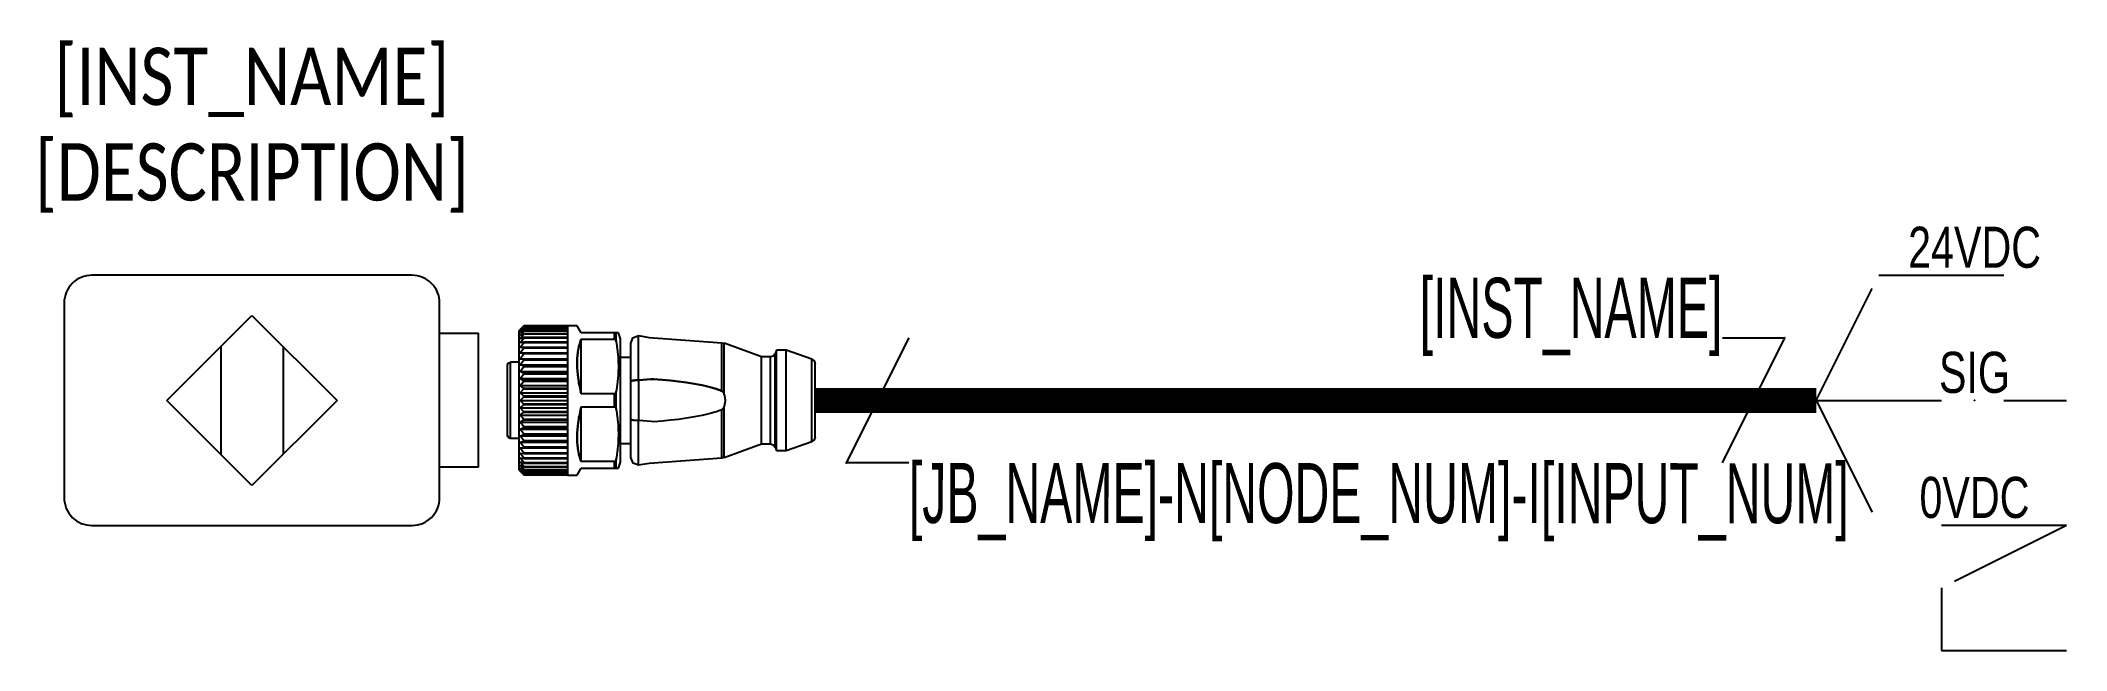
# Model space of a CAD drawing. Header units: inches. Extents: x -4.05 to 0, y -0.75 to 0.47.
import ezdxf
from ezdxf.enums import TextEntityAlignment as Align

# ---------------------------------------------------------------- set-up
doc = ezdxf.new("R2010")
doc.units = ezdxf.units.IN
doc.header["$MEASUREMENT"] = 0
doc.linetypes.add('HIDDEN', pattern=[0.375, 0.25, -0.125])
for name, color, linetype in [('BELDEN', 7, 'Continuous'), ('FFB', 30, 'Continuous'), ('RA_SYMS', 7, 'Continuous'), ('RA_WIRENO', 3, 'Continuous'), ('RA_WIRES', 1, 'Continuous'), ('WIRENO', 72, 'Continuous'), ('zentity', 7, 'Continuous')]:
    doc.layers.add(name, color=color, linetype=linetype)
doc.styles.add('CIM_WD', font='txt')
doc.styles.get("Standard").update_dxf_attribs({"font": 'arial.ttf'})

# ---------------------------------------------------------------- blocks, each defined once
blk = doc.blocks.new('WD_WNH1')
at = {"layer": 'WIRENO'}
for p in [(-0.0625, -0.125), (-0.0625, 0.125)]:
    blk.add_line(p, (0.0625, 0.125), dxfattribs=at)
blk.add_circle((0.0625, 0.125), 0.0002, dxfattribs=at)
at = {"linetype": 'Continuous', "style": 'CIM_WD', "width": 0.75}
blk.add_attdef('WIRENO', text='', height=0.12, dxfattribs=at).set_placement((0.5725, 0.1875), align=Align.CENTER)
blk = doc.blocks.new('WD_WNH')
blk.add_circle((0, 0), 0.0002)
at = {"linetype": 'Continuous', "style": 'CIM_WD', "width": 0.75}
blk.add_attdef('WIRENO', text='', height=0.12, dxfattribs=at).set_placement((0, 0.0625), align=Align.CENTER)

msp = doc.modelspace()

# ---------------------------------------------------------------- linework, layer by layer
at = {"layer": 'BELDEN', "const_width": 0.05}
msp.add_lwpolyline([(-2.5, -0.25), (-0.5, -0.25)], dxfattribs=at)
at = {"layer": 'FFB', "color": 0}
msp.add_lwpolyline([(-4, -0.4448, 0.414214), (-3.9448, -0.5), (-3.3052, -0.5, 0.414214), (-3.25, -0.4448), (-3.25, -0.0552, 0.414214), (-3.3052, 0), (-3.9448, 0, 0.414214), (-4, -0.0552)], format="xyb", close=True, dxfattribs=at)
at = {"layer": 'RA_WIRES', "linetype": 'HIDDEN'}
for p, q in [((-0.5, -0.25), (-0.375, 0)), ((-0.375, 0), (0, 0)), ((-0.5, -0.25), (0, -0.25)), ((-0.5, -0.25), (-0.375, -0.5)), ((0, -0.5), (-0.375, -0.5)), ((0, -0.5), (-0.25, -0.625)), ((-0.25, -0.625), (-0.25, -0.75)), ((-0.25, -0.75), (0, -0.75))]:
    msp.add_line(p, q, dxfattribs=at)
at = {"layer": 'zentity', "color": 0}
for points in [[(-3.795, -0.25), (-3.625, -0.08)], [(-3.625, -0.08), (-3.455, -0.25)], [(-3.25, -0.1156), (-3.1726, -0.1156)], [(-3.1726, -0.3834), (-3.1726, -0.1156)], [(-3.6874, -0.1424), (-3.6874, -0.3576)], [(-3.5626, -0.1424), (-3.5626, -0.3576)], [(-3.625, -0.42), (-3.795, -0.25)], [(-3.455, -0.25), (-3.625, -0.42)], [(-3.1726, -0.3834), (-3.25, -0.3834)]]:
    msp.add_lwpolyline(points, dxfattribs=at)
at = {"layer": 'zentity', "color": 7}
for points in [[(-3.0816, -0.1009), (-3.0913, -0.1103)], [(-3.0913, -0.3897), (-3.0913, -0.1103)], [(-3.0892, -0.109), (-3.0816, -0.1009)], [(-3.0816, -0.1024), (-3.0892, -0.109)], [(-3.0892, -0.1113), (-3.0816, -0.1026)], [(-3.0816, -0.1056), (-3.0892, -0.1113)], [(-3.0892, -0.1152), (-3.0816, -0.1059)], [(-3.0816, -0.1104), (-3.0892, -0.1152)], [(-3.0892, -0.1205), (-3.0816, -0.1108)], [(-3.0816, -0.1167), (-3.0892, -0.1205)], [(-3.0892, -0.1272), (-3.0816, -0.1172)], [(-3.0816, -0.1009), (-3.0816, -0.1009)], [(-3.0816, -0.1009), (-2.9947, -0.1009)], [(-2.9947, -0.1009), (-3.0816, -0.1009)], [(-3.0816, -0.1026), (-3.0816, -0.1024)], [(-2.9947, -0.1024), (-3.0816, -0.1024)], [(-3.0816, -0.1026), (-2.9947, -0.1026)], [(-3.0816, -0.1059), (-3.0816, -0.1056)], [(-2.9947, -0.1056), (-3.0816, -0.1056)], [(-3.0816, -0.1059), (-2.9947, -0.1059)], [(-3.0816, -0.1108), (-3.0816, -0.1104)], [(-2.9947, -0.1104), (-3.0816, -0.1104)], [(-3.0816, -0.1108), (-2.9947, -0.1108)], [(-3.0816, -0.1172), (-3.0816, -0.1167)], [(-2.9947, -0.1167), (-3.0816, -0.1167)], [(-3.0816, -0.1172), (-2.9947, -0.1172)], [(-2.9752, -0.1007), (-2.9947, -0.1007)], [(-2.9947, -0.1007), (-2.9947, -0.1009)], [(-2.9947, -0.1009), (-2.9947, -0.1009)], [(-2.9947, -0.1009), (-2.9947, -0.1024)], [(-2.9947, -0.1026), (-2.9947, -0.1024)], [(-2.9947, -0.1026), (-2.9947, -0.1056)], [(-2.9947, -0.1059), (-2.9947, -0.1056)], [(-2.9947, -0.1059), (-2.9947, -0.1104)], [(-2.9947, -0.1108), (-2.9947, -0.1104)], [(-2.9947, -0.1108), (-2.9947, -0.1167)], [(-2.9947, -0.1172), (-2.9947, -0.1167)], [(-2.9947, -0.1172), (-2.9947, -0.1245)], [(-2.9671, -0.1148), (-2.9752, -0.1007)], [(-2.8929, -0.1148), (-2.9671, -0.1148)], [(-2.9007, -0.1275), (-2.9007, -0.1148)], [(-2.8971, -0.1329), (-2.8971, -0.1148)], [(-2.8885, -0.1268), (-2.8929, -0.1148)], [(-2.8682, -0.136), (-2.8637, -0.125), (-2.8527, -0.1205)], [(-2.8527, -0.1205), (-2.8524, -0.1205)], [(-2.8524, -0.2099), (-2.8524, -0.1205)], [(-2.8524, -0.1205), (-2.8317, -0.124), (-2.6864, -0.1347)], [(-3.0816, -0.1245), (-3.0892, -0.1272)], [(-3.0892, -0.1353), (-3.0816, -0.125)], [(-3.0816, -0.1337), (-3.0892, -0.1353)], [(-3.0892, -0.1446), (-3.0816, -0.1342)], [(-3.0816, -0.1441), (-3.0892, -0.1446)], [(-3.0892, -0.1551), (-3.0816, -0.1447)], [(-3.0816, -0.1557), (-3.0892, -0.1551)], [(-3.0892, -0.1551), (-2.9947, -0.1551)], [(-3.0892, -0.1667), (-3.0816, -0.1564)], [(-3.0816, -0.125), (-3.0816, -0.1245)], [(-2.9947, -0.1245), (-3.0816, -0.1245)], [(-3.0816, -0.125), (-2.9947, -0.125)], [(-3.0816, -0.1342), (-3.0816, -0.1337)], [(-2.9947, -0.1337), (-3.0816, -0.1337)], [(-3.0816, -0.1342), (-2.9947, -0.1342)], [(-3.0816, -0.1447), (-3.0816, -0.1441)], [(-2.9947, -0.1441), (-3.0816, -0.1441)], [(-3.0816, -0.1447), (-2.9947, -0.1447)], [(-3.0816, -0.1564), (-3.0816, -0.1557)], [(-2.9947, -0.1557), (-3.0816, -0.1557)], [(-3.0816, -0.1564), (-2.9947, -0.1564)], [(-2.9947, -0.125), (-2.9947, -0.1245)], [(-2.9947, -0.125), (-2.9947, -0.1337)], [(-2.9947, -0.1342), (-2.9947, -0.1337)], [(-2.9947, -0.1342), (-2.9947, -0.1441)], [(-2.9947, -0.1446), (-2.9947, -0.1441)], [(-2.9947, -0.1447), (-2.9947, -0.1557)], [(-2.9947, -0.1564), (-2.9947, -0.1683)], [(-2.9671, -0.1275), (-2.968, -0.1296), (-2.9695, -0.1341), (-2.9709, -0.1388), (-2.9716, -0.1413), (-2.9722, -0.1438), (-2.9732, -0.149), (-2.974, -0.1545), (-2.9746, -0.1602), (-2.975, -0.1661), (-2.9752, -0.1722), (-2.9752, -0.1753), (-2.9752, -0.1785), (-2.975, -0.185), (-2.9746, -0.1916), (-2.974, -0.1983), (-2.9732, -0.2052), (-2.9722, -0.2122), (-2.9716, -0.2157), (-2.9709, -0.2193), (-2.9695, -0.2264), (-2.968, -0.2336), (-2.9671, -0.2372)], [(-2.9671, -0.2372), (-2.968, -0.2336), (-2.9695, -0.2264), (-2.9709, -0.2193), (-2.9716, -0.2157), (-2.9722, -0.2122), (-2.9732, -0.2052), (-2.974, -0.1983), (-2.9746, -0.1916), (-2.975, -0.185), (-2.9752, -0.1785), (-2.9752, -0.1753), (-2.9752, -0.1722), (-2.975, -0.1661), (-2.9746, -0.1602), (-2.974, -0.1545), (-2.9732, -0.149), (-2.9722, -0.1438), (-2.9716, -0.1413), (-2.9709, -0.1388), (-2.9695, -0.1341), (-2.968, -0.1296), (-2.9671, -0.1275)], [(-2.9671, -0.2372), (-2.9671, -0.1275)], [(-2.9671, -0.1275), (-2.9007, -0.1275)], [(-2.8971, -0.1329), (-2.8971, -0.1328), (-2.8972, -0.1324), (-2.8972, -0.132), (-2.8973, -0.1318), (-2.8973, -0.1317), (-2.8974, -0.1313), (-2.8975, -0.131), (-2.8977, -0.1306), (-2.8978, -0.1302), (-2.898, -0.1299), (-2.898, -0.1297), (-2.8981, -0.1295), (-2.8983, -0.1292), (-2.8985, -0.1289), (-2.8987, -0.1287), (-2.8987, -0.1287), (-2.8987, -0.1286), (-2.8988, -0.1286), (-2.8988, -0.1286), (-2.8988, -0.1285), (-2.8989, -0.1285), (-2.8989, -0.1284), (-2.899, -0.1284), (-2.899, -0.1283), (-2.899, -0.1283), (-2.8991, -0.1283), (-2.8991, -0.1282), (-2.8992, -0.1282), (-2.8992, -0.1281), (-2.8993, -0.1281), (-2.8993, -0.128), (-2.8993, -0.128), (-2.8994, -0.128), (-2.8994, -0.128), (-2.8995, -0.1279), (-2.8995, -0.1279), (-2.8995, -0.1279), (-2.8996, -0.1279), (-2.8996, -0.1278), (-2.8997, -0.1278), (-2.8997, -0.1278), (-2.8998, -0.1278), (-2.8998, -0.1277), (-2.8999, -0.1277), (-2.9, -0.1277), (-2.9, -0.1276), (-2.9001, -0.1276), (-2.9001, -0.1276), (-2.9002, -0.1276), (-2.9002, -0.1276), (-2.9003, -0.1276), (-2.9004, -0.1276), (-2.9004, -0.1275), (-2.9005, -0.1275), (-2.9005, -0.1275), (-2.9006, -0.1275), (-2.9007, -0.1275), (-2.9007, -0.1275)], [(-2.9007, -0.1275), (-2.9007, -0.1275), (-2.9006, -0.1275), (-2.9005, -0.1275), (-2.9005, -0.1275), (-2.9004, -0.1275), (-2.9004, -0.1276), (-2.9003, -0.1276), (-2.9002, -0.1276), (-2.9002, -0.1276), (-2.9001, -0.1276), (-2.9001, -0.1276), (-2.9, -0.1276), (-2.9, -0.1277), (-2.8999, -0.1277), (-2.8998, -0.1277), (-2.8998, -0.1278), (-2.8997, -0.1278), (-2.8997, -0.1278), (-2.8996, -0.1278), (-2.8996, -0.1279), (-2.8995, -0.1279), (-2.8995, -0.1279), (-2.8995, -0.1279), (-2.8994, -0.128), (-2.8994, -0.128), (-2.8993, -0.128), (-2.8993, -0.128), (-2.8993, -0.1281), (-2.8992, -0.1281), (-2.8992, -0.1282), (-2.8991, -0.1282), (-2.8991, -0.1283), (-2.899, -0.1283), (-2.899, -0.1283), (-2.899, -0.1284), (-2.8989, -0.1284), (-2.8989, -0.1285), (-2.8988, -0.1285), (-2.8988, -0.1286), (-2.8988, -0.1286), (-2.8987, -0.1286), (-2.8987, -0.1287), (-2.8987, -0.1287), (-2.8985, -0.1289), (-2.8983, -0.1292), (-2.8981, -0.1295), (-2.898, -0.1297), (-2.898, -0.1299), (-2.8978, -0.1302), (-2.8977, -0.1306), (-2.8975, -0.131), (-2.8974, -0.1313), (-2.8973, -0.1317), (-2.8973, -0.1318), (-2.8972, -0.132), (-2.8972, -0.1324), (-2.8971, -0.1328), (-2.8971, -0.1329)], [(-2.8971, -0.1329), (-2.8966, -0.1359), (-2.8957, -0.1417), (-2.895, -0.1474), (-2.8947, -0.1502), (-2.8944, -0.153), (-2.8939, -0.1584), (-2.8935, -0.1638), (-2.8932, -0.1692), (-2.893, -0.1745), (-2.8929, -0.1798), (-2.8929, -0.1824), (-2.8929, -0.185), (-2.893, -0.1903), (-2.8932, -0.1956), (-2.8935, -0.2009), (-2.8939, -0.2063), (-2.8944, -0.2118), (-2.8947, -0.2146), (-2.895, -0.2174), (-2.8957, -0.2231), (-2.8966, -0.2289), (-2.8971, -0.2318)], [(-2.8885, -0.3732), (-2.8885, -0.1268)], [(-2.8682, -0.364), (-2.8682, -0.136)], [(-2.6864, -0.1347), (-2.6817, -0.1358)], [(-2.6864, -0.2312), (-2.6864, -0.1347)], [(-2.6068, -0.1631), (-2.6817, -0.1358)], [(-2.6817, -0.2381), (-2.6817, -0.1358)], [(-2.5799, -0.1567), (-2.5834, -0.1613), (-2.589, -0.1631)], [(-2.5773, -0.1495), (-2.5799, -0.1567)], [(-2.5799, -0.3433), (-2.5799, -0.1567)], [(-2.558, -0.1495), (-2.5773, -0.1495)], [(-2.5773, -0.3505), (-2.5773, -0.1495)], [(-2.5065, -0.1676), (-2.558, -0.1495)], [(-2.558, -0.3505), (-2.558, -0.1495)], [(-3.1145, -0.1795), (-3.1128, -0.1754), (-3.1087, -0.1737)], [(-3.1145, -0.3196), (-3.1145, -0.1795)], [(-3.0913, -0.1737), (-3.1087, -0.1737)], [(-3.1087, -0.3254), (-3.1087, -0.1737)], [(-3.0816, -0.1683), (-3.0892, -0.1667)], [(-3.0892, -0.1667), (-2.9947, -0.1667)], [(-3.0892, -0.1791), (-3.0816, -0.1691)], [(-3.0816, -0.1818), (-3.0892, -0.1791)], [(-3.0892, -0.1791), (-2.9947, -0.1791)], [(-3.0892, -0.1923), (-3.0816, -0.1826)], [(-3.0816, -0.1961), (-3.0892, -0.1923)], [(-3.0892, -0.1923), (-2.9947, -0.1923)], [(-3.0892, -0.2062), (-3.0816, -0.1969)], [(-3.0816, -0.1691), (-3.0816, -0.1683)], [(-2.9947, -0.1683), (-3.0816, -0.1683)], [(-3.0816, -0.1691), (-2.9947, -0.1691)], [(-3.0816, -0.1826), (-3.0816, -0.1818)], [(-2.9947, -0.1818), (-3.0816, -0.1818)], [(-3.0816, -0.1826), (-2.9947, -0.1826)], [(-3.0816, -0.1969), (-3.0816, -0.1961)], [(-2.9947, -0.1961), (-3.0816, -0.1961)], [(-3.0816, -0.1969), (-2.9947, -0.1969)], [(-2.9947, -0.1691), (-2.9947, -0.1818)], [(-2.9947, -0.1826), (-2.9947, -0.1961)], [(-2.9947, -0.1969), (-2.9947, -0.2109)], [(-2.8682, -0.164), (-2.8885, -0.164)], [(-2.589, -0.1631), (-2.6068, -0.1631)], [(-2.6068, -0.3369), (-2.6068, -0.1631)], [(-2.589, -0.3369), (-2.589, -0.1631)], [(-2.5065, -0.1676), (-2.5018, -0.1711), (-2.5, -0.1767)], [(-2.5065, -0.3324), (-2.5065, -0.1676)], [(-2.5, -0.3233), (-2.5, -0.1767)], [(-3.0816, -0.2109), (-3.0892, -0.2062)], [(-3.0892, -0.2062), (-2.9947, -0.2062)], [(-3.0892, -0.2205), (-3.0816, -0.2118)], [(-3.0816, -0.2262), (-3.0892, -0.2205)], [(-3.0892, -0.2205), (-2.9947, -0.2205)], [(-3.0892, -0.2352), (-3.0816, -0.2271)], [(-3.0816, -0.2417), (-3.0892, -0.2352)], [(-3.0892, -0.2352), (-2.9947, -0.2352)], [(-3.0892, -0.25), (-3.0816, -0.2426)], [(-3.0816, -0.2118), (-3.0816, -0.2109)], [(-2.9947, -0.2109), (-3.0816, -0.2109)], [(-3.0816, -0.2118), (-2.9947, -0.2118)], [(-3.0816, -0.2271), (-3.0816, -0.2262)], [(-2.9947, -0.2262), (-3.0816, -0.2262)], [(-3.0816, -0.2271), (-2.9947, -0.2271)], [(-3.0816, -0.2426), (-3.0816, -0.2417)], [(-2.9947, -0.2417), (-3.0816, -0.2417)], [(-3.0816, -0.2426), (-2.9947, -0.2426)], [(-2.9947, -0.2118), (-2.9947, -0.2262)], [(-2.9947, -0.2271), (-2.9947, -0.2417)], [(-2.9947, -0.2426), (-2.9947, -0.2574)], [(-2.9007, -0.2372), (-2.9671, -0.2372)], [(-2.9007, -0.2372), (-2.9007, -0.2372), (-2.9006, -0.2372), (-2.9005, -0.2372), (-2.9005, -0.2372), (-2.9004, -0.2372), (-2.9004, -0.2372), (-2.9003, -0.2372), (-2.9002, -0.2372), (-2.9002, -0.2372), (-2.9001, -0.2372), (-2.9001, -0.2371), (-2.9, -0.2371), (-2.9, -0.2371), (-2.8999, -0.2371), (-2.8998, -0.237), (-2.8998, -0.237), (-2.8997, -0.237), (-2.8997, -0.237), (-2.8996, -0.237), (-2.8996, -0.2369), (-2.8995, -0.2369), (-2.8995, -0.2369), (-2.8995, -0.2368), (-2.8994, -0.2368), (-2.8994, -0.2368), (-2.8993, -0.2368), (-2.8993, -0.2367), (-2.8993, -0.2367), (-2.8992, -0.2366), (-2.8992, -0.2366), (-2.8991, -0.2366), (-2.8991, -0.2365), (-2.899, -0.2365), (-2.899, -0.2365), (-2.899, -0.2364), (-2.8989, -0.2364), (-2.8989, -0.2363), (-2.8988, -0.2363), (-2.8988, -0.2362), (-2.8988, -0.2362), (-2.8987, -0.2362), (-2.8987, -0.2361), (-2.8987, -0.2361), (-2.8985, -0.2359), (-2.8983, -0.2356), (-2.8981, -0.2352), (-2.898, -0.2351), (-2.898, -0.2349), (-2.8978, -0.2345), (-2.8977, -0.2342), (-2.8975, -0.2338), (-2.8974, -0.2335), (-2.8973, -0.2331), (-2.8973, -0.2329), (-2.8972, -0.2328), (-2.8972, -0.2324), (-2.8971, -0.232), (-2.8971, -0.2318)], [(-2.8971, -0.2318), (-2.8971, -0.232), (-2.8972, -0.2324), (-2.8972, -0.2328), (-2.8973, -0.2329), (-2.8973, -0.2331), (-2.8974, -0.2335), (-2.8975, -0.2338), (-2.8977, -0.2342), (-2.8978, -0.2345), (-2.898, -0.2349), (-2.898, -0.2351), (-2.8981, -0.2352), (-2.8983, -0.2356), (-2.8985, -0.2359), (-2.8987, -0.2361), (-2.8987, -0.2361), (-2.8987, -0.2362), (-2.8988, -0.2362), (-2.8988, -0.2362), (-2.8988, -0.2363), (-2.8989, -0.2363), (-2.8989, -0.2364), (-2.899, -0.2364), (-2.899, -0.2365), (-2.899, -0.2365), (-2.8991, -0.2365), (-2.8991, -0.2366), (-2.8992, -0.2366), (-2.8992, -0.2366), (-2.8993, -0.2367), (-2.8993, -0.2367), (-2.8993, -0.2368), (-2.8994, -0.2368), (-2.8994, -0.2368), (-2.8995, -0.2368), (-2.8995, -0.2369), (-2.8995, -0.2369), (-2.8996, -0.2369), (-2.8996, -0.237), (-2.8997, -0.237), (-2.8997, -0.237), (-2.8998, -0.237), (-2.8998, -0.237), (-2.8999, -0.2371), (-2.9, -0.2371), (-2.9, -0.2371), (-2.9001, -0.2371), (-2.9001, -0.2372), (-2.9002, -0.2372), (-2.9002, -0.2372), (-2.9003, -0.2372), (-2.9004, -0.2372), (-2.9004, -0.2372), (-2.9005, -0.2372), (-2.9005, -0.2372), (-2.9006, -0.2372), (-2.9007, -0.2372), (-2.9007, -0.2372)], [(-2.9007, -0.2628), (-2.9007, -0.2372)], [(-2.8971, -0.2682), (-2.8971, -0.2318)], [(-2.8524, -0.2099), (-2.8525, -0.2099), (-2.8528, -0.2099), (-2.853, -0.2099), (-2.8531, -0.2099), (-2.8532, -0.2099), (-2.8534, -0.2099), (-2.8537, -0.2099), (-2.8539, -0.2099), (-2.8541, -0.2099), (-2.8544, -0.2098), (-2.8545, -0.2098), (-2.8546, -0.2098), (-2.8548, -0.2098), (-2.855, -0.2098), (-2.8553, -0.2098), (-2.8555, -0.2098), (-2.8557, -0.2098), (-2.8558, -0.2098), (-2.8559, -0.2098), (-2.8562, -0.2098), (-2.8564, -0.2098), (-2.8565, -0.2098), (-2.8566, -0.2098), (-2.8568, -0.2098), (-2.857, -0.2098), (-2.8572, -0.2098), (-2.8573, -0.2098), (-2.8575, -0.2099), (-2.8577, -0.2099), (-2.8579, -0.2099), (-2.8581, -0.2099), (-2.8583, -0.2099), (-2.8585, -0.2099), (-2.8586, -0.2099), (-2.8588, -0.2099), (-2.859, -0.2099), (-2.8592, -0.2099), (-2.8594, -0.2099), (-2.8596, -0.2099), (-2.8597, -0.2099), (-2.8598, -0.2099), (-2.86, -0.2099), (-2.8602, -0.21), (-2.8604, -0.21), (-2.8606, -0.21), (-2.8608, -0.21), (-2.8609, -0.21), (-2.861, -0.21), (-2.8612, -0.21), (-2.8614, -0.21), (-2.8616, -0.2101), (-2.8618, -0.2101), (-2.8619, -0.2101), (-2.862, -0.2101), (-2.8621, -0.2101), (-2.8623, -0.2101), (-2.8625, -0.2101), (-2.8627, -0.2102), (-2.8628, -0.2102), (-2.863, -0.2102), (-2.8631, -0.2102), (-2.8632, -0.2102), (-2.8633, -0.2102), (-2.8635, -0.2103), (-2.8636, -0.2103), (-2.8637, -0.2103), (-2.8638, -0.2103), (-2.864, -0.2103), (-2.8641, -0.2103), (-2.8641, -0.2103), (-2.8643, -0.2104), (-2.8644, -0.2104), (-2.8646, -0.2104), (-2.8647, -0.2104), (-2.8649, -0.2105), (-2.8649, -0.2105), (-2.865, -0.2105), (-2.8651, -0.2105), (-2.8653, -0.2105), (-2.8654, -0.2106), (-2.8655, -0.2106), (-2.8657, -0.2106), (-2.8657, -0.2106), (-2.8658, -0.2106), (-2.8659, -0.2107), (-2.866, -0.2107), (-2.8661, -0.2107), (-2.8662, -0.2108), (-2.8664, -0.2108), (-2.8664, -0.2108), (-2.8665, -0.2108), (-2.8666, -0.2108), (-2.8667, -0.2109), (-2.8668, -0.2109), (-2.8669, -0.2109), (-2.8669, -0.211), (-2.867, -0.211), (-2.867, -0.211), (-2.8671, -0.211), (-2.8672, -0.2111), (-2.8673, -0.2111), (-2.8673, -0.2111), (-2.8674, -0.2112), (-2.8675, -0.2112), (-2.8675, -0.2112), (-2.8676, -0.2112), (-2.8676, -0.2113), (-2.8676, -0.2113), (-2.8677, -0.2113), (-2.8677, -0.2113), (-2.8678, -0.2113), (-2.8678, -0.2114), (-2.8678, -0.2114), (-2.8679, -0.2114), (-2.8679, -0.2114), (-2.868, -0.2115), (-2.868, -0.2115), (-2.868, -0.2116), (-2.868, -0.2116), (-2.8681, -0.2116), (-2.8681, -0.2116), (-2.8681, -0.2117), (-2.8681, -0.2117), (-2.8681, -0.2117), (-2.8682, -0.2118), (-2.8682, -0.2118), (-2.8682, -0.2118), (-2.8682, -0.2118), (-2.8682, -0.2119), (-2.8682, -0.2119)], [(-2.8682, -0.2119), (-2.8682, -0.2119), (-2.8682, -0.2118), (-2.8682, -0.2118), (-2.8682, -0.2118), (-2.8682, -0.2118), (-2.8681, -0.2117), (-2.8681, -0.2117), (-2.8681, -0.2117), (-2.8681, -0.2116), (-2.8681, -0.2116), (-2.868, -0.2116), (-2.868, -0.2116), (-2.868, -0.2115), (-2.868, -0.2115), (-2.8679, -0.2114), (-2.8679, -0.2114), (-2.8678, -0.2114), (-2.8678, -0.2114), (-2.8678, -0.2113), (-2.8677, -0.2113), (-2.8677, -0.2113), (-2.8676, -0.2113), (-2.8676, -0.2113), (-2.8676, -0.2112), (-2.8675, -0.2112), (-2.8675, -0.2112), (-2.8674, -0.2112), (-2.8673, -0.2111), (-2.8673, -0.2111), (-2.8672, -0.2111), (-2.8671, -0.211), (-2.867, -0.211), (-2.867, -0.211), (-2.8669, -0.211), (-2.8669, -0.2109), (-2.8668, -0.2109), (-2.8667, -0.2109), (-2.8666, -0.2108), (-2.8665, -0.2108), (-2.8664, -0.2108), (-2.8664, -0.2108), (-2.8662, -0.2108), (-2.8661, -0.2107), (-2.866, -0.2107), (-2.8659, -0.2107), (-2.8658, -0.2106), (-2.8657, -0.2106), (-2.8657, -0.2106), (-2.8655, -0.2106), (-2.8654, -0.2106), (-2.8653, -0.2105), (-2.8651, -0.2105), (-2.865, -0.2105), (-2.8649, -0.2105), (-2.8649, -0.2105), (-2.8647, -0.2104), (-2.8646, -0.2104), (-2.8644, -0.2104), (-2.8643, -0.2104), (-2.8641, -0.2103), (-2.8641, -0.2103), (-2.864, -0.2103), (-2.8638, -0.2103), (-2.8637, -0.2103), (-2.8636, -0.2103), (-2.8635, -0.2103), (-2.8633, -0.2102), (-2.8632, -0.2102), (-2.8631, -0.2102), (-2.863, -0.2102), (-2.8628, -0.2102), (-2.8627, -0.2102), (-2.8625, -0.2101), (-2.8623, -0.2101), (-2.8621, -0.2101), (-2.862, -0.2101), (-2.8619, -0.2101), (-2.8618, -0.2101), (-2.8616, -0.2101), (-2.8614, -0.21), (-2.8612, -0.21), (-2.861, -0.21), (-2.8609, -0.21), (-2.8608, -0.21), (-2.8606, -0.21), (-2.8604, -0.21), (-2.8602, -0.21), (-2.86, -0.2099), (-2.8598, -0.2099), (-2.8597, -0.2099), (-2.8596, -0.2099), (-2.8594, -0.2099), (-2.8592, -0.2099), (-2.859, -0.2099), (-2.8588, -0.2099), (-2.8586, -0.2099), (-2.8585, -0.2099), (-2.8583, -0.2099), (-2.8581, -0.2099), (-2.8579, -0.2099), (-2.8577, -0.2099), (-2.8575, -0.2099), (-2.8573, -0.2098), (-2.8572, -0.2098), (-2.857, -0.2098), (-2.8568, -0.2098), (-2.8566, -0.2098), (-2.8565, -0.2098), (-2.8564, -0.2098), (-2.8562, -0.2098), (-2.8559, -0.2098), (-2.8558, -0.2098), (-2.8557, -0.2098), (-2.8555, -0.2098), (-2.8553, -0.2098), (-2.855, -0.2098), (-2.8548, -0.2098), (-2.8546, -0.2098), (-2.8545, -0.2098), (-2.8544, -0.2098), (-2.8541, -0.2099), (-2.8539, -0.2099), (-2.8537, -0.2099), (-2.8534, -0.2099), (-2.8532, -0.2099), (-2.8531, -0.2099), (-2.853, -0.2099), (-2.8528, -0.2099), (-2.8525, -0.2099), (-2.8524, -0.2099)], [(-2.852, -0.2099), (-2.8521, -0.2099), (-2.8522, -0.2099), (-2.8523, -0.2099), (-2.8524, -0.2099)], [(-2.8524, -0.2099), (-2.8523, -0.2099), (-2.8522, -0.2099), (-2.8521, -0.2099), (-2.852, -0.2099)], [(-2.8222, -0.2074), (-2.8271, -0.2077), (-2.8438, -0.2091), (-2.852, -0.2099)], [(-2.852, -0.2099), (-2.8438, -0.2091), (-2.8271, -0.2077), (-2.8222, -0.2074)], [(-2.852, -0.2901), (-2.852, -0.2099)], [(-2.6864, -0.2312), (-2.6877, -0.2307), (-2.6901, -0.2298), (-2.6925, -0.2289), (-2.6938, -0.2284), (-2.695, -0.228), (-2.6975, -0.2272), (-2.7001, -0.2263), (-2.7094, -0.2237), (-2.7256, -0.2198), (-2.7334, -0.2182), (-2.741, -0.2168), (-2.7565, -0.2142), (-2.7726, -0.212), (-2.7891, -0.2102), (-2.8057, -0.2086), (-2.8224, -0.2074)], [(-2.8224, -0.2074), (-2.8057, -0.2086), (-2.7891, -0.2102), (-2.7726, -0.212), (-2.7565, -0.2142), (-2.741, -0.2168), (-2.7334, -0.2182), (-2.7256, -0.2198), (-2.7094, -0.2237), (-2.7001, -0.2263), (-2.6975, -0.2272), (-2.695, -0.228), (-2.6938, -0.2284), (-2.6925, -0.2289), (-2.6901, -0.2298), (-2.6877, -0.2307), (-2.6864, -0.2312)], [(-2.6864, -0.2312), (-2.6864, -0.2312), (-2.6863, -0.2313), (-2.6863, -0.2313), (-2.6862, -0.2313), (-2.6862, -0.2313), (-2.6861, -0.2314), (-2.686, -0.2314), (-2.686, -0.2314), (-2.6859, -0.2315), (-2.6858, -0.2315), (-2.6858, -0.2315), (-2.6858, -0.2316), (-2.6857, -0.2316), (-2.6856, -0.2317), (-2.6856, -0.2317), (-2.6855, -0.2318), (-2.6854, -0.2318), (-2.6854, -0.2318), (-2.6854, -0.2319), (-2.6853, -0.2319), (-2.6852, -0.232), (-2.6852, -0.232), (-2.6852, -0.232), (-2.6851, -0.2321), (-2.6851, -0.2321), (-2.685, -0.2321), (-2.685, -0.2322), (-2.6849, -0.2322), (-2.6849, -0.2323), (-2.6847, -0.2325), (-2.6844, -0.2328), (-2.6841, -0.2332), (-2.6838, -0.2336), (-2.6835, -0.234), (-2.6834, -0.2342), (-2.6833, -0.2344), (-2.683, -0.2349), (-2.6828, -0.2353), (-2.6826, -0.2357), (-2.6825, -0.2361), (-2.6823, -0.2366), (-2.6822, -0.2368), (-2.6821, -0.237), (-2.682, -0.2374), (-2.6818, -0.2379), (-2.6817, -0.2381)], [(-2.6817, -0.2381), (-2.6815, -0.2388), (-2.6812, -0.2401), (-2.6808, -0.2414), (-2.6807, -0.2421), (-2.6806, -0.2427), (-2.6803, -0.2441), (-2.6801, -0.2454), (-2.68, -0.2467), (-2.6799, -0.248), (-2.6799, -0.2493), (-2.6799, -0.25), (-2.6799, -0.2507), (-2.6799, -0.252), (-2.68, -0.2533), (-2.6801, -0.2546), (-2.6803, -0.2559), (-2.6806, -0.2573), (-2.6807, -0.2579), (-2.6808, -0.2586), (-2.6812, -0.2599), (-2.6815, -0.2612), (-2.6817, -0.2619)], [(-3.0892, -0.25), (-2.9947, -0.25)], [(-3.0816, -0.2574), (-3.0892, -0.25)], [(-3.0892, -0.2648), (-3.0816, -0.2583)], [(-3.0816, -0.2729), (-3.0892, -0.2648)], [(-3.0892, -0.2648), (-2.9947, -0.2648)], [(-3.0892, -0.2795), (-3.0816, -0.2738)], [(-3.0816, -0.2882), (-3.0892, -0.2795)], [(-3.0892, -0.2795), (-2.9947, -0.2795)], [(-3.0816, -0.2583), (-3.0816, -0.2574)], [(-2.9947, -0.2574), (-3.0816, -0.2574)], [(-3.0816, -0.2583), (-2.9947, -0.2583)], [(-3.0816, -0.2738), (-3.0816, -0.2729)], [(-2.9947, -0.2729), (-3.0816, -0.2729)], [(-3.0816, -0.2738), (-2.9947, -0.2738)], [(-2.9947, -0.2583), (-2.9947, -0.2729)], [(-2.9947, -0.2738), (-2.9947, -0.2882)], [(-2.9671, -0.2628), (-2.968, -0.2664), (-2.9695, -0.2736), (-2.9709, -0.2807), (-2.9716, -0.2843), (-2.9722, -0.2878), (-2.9732, -0.2948), (-2.974, -0.3017), (-2.9746, -0.3084), (-2.975, -0.315), (-2.9752, -0.3215), (-2.9752, -0.3247), (-2.9752, -0.3278), (-2.975, -0.3339), (-2.9746, -0.3398), (-2.974, -0.3455), (-2.9732, -0.351), (-2.9722, -0.3562), (-2.9716, -0.3587), (-2.9709, -0.3612), (-2.9695, -0.3659), (-2.968, -0.3704), (-2.9671, -0.3725)], [(-2.9671, -0.3725), (-2.968, -0.3704), (-2.9695, -0.3659), (-2.9709, -0.3612), (-2.9716, -0.3587), (-2.9722, -0.3562), (-2.9732, -0.351), (-2.974, -0.3455), (-2.9746, -0.3398), (-2.975, -0.3339), (-2.9752, -0.3278), (-2.9752, -0.3247), (-2.9752, -0.3215), (-2.975, -0.315), (-2.9746, -0.3084), (-2.974, -0.3017), (-2.9732, -0.2948), (-2.9722, -0.2878), (-2.9716, -0.2843), (-2.9709, -0.2807), (-2.9695, -0.2736), (-2.968, -0.2664), (-2.9671, -0.2628)], [(-2.9671, -0.3725), (-2.9671, -0.2628)], [(-2.9671, -0.2628), (-2.9007, -0.2628)], [(-2.9007, -0.2628), (-2.9007, -0.2628), (-2.9006, -0.2628), (-2.9005, -0.2628), (-2.9005, -0.2628), (-2.9004, -0.2628), (-2.9004, -0.2628), (-2.9003, -0.2628), (-2.9002, -0.2628), (-2.9002, -0.2628), (-2.9001, -0.2628), (-2.9001, -0.2629), (-2.9, -0.2629), (-2.9, -0.2629), (-2.8999, -0.2629), (-2.8998, -0.263), (-2.8998, -0.263), (-2.8997, -0.263), (-2.8997, -0.263), (-2.8996, -0.263), (-2.8996, -0.2631), (-2.8995, -0.2631), (-2.8995, -0.2631), (-2.8995, -0.2632), (-2.8994, -0.2632), (-2.8994, -0.2632), (-2.8993, -0.2632), (-2.8993, -0.2633), (-2.8993, -0.2633), (-2.8992, -0.2634), (-2.8992, -0.2634), (-2.8991, -0.2634), (-2.8991, -0.2635), (-2.899, -0.2635), (-2.899, -0.2635), (-2.899, -0.2636), (-2.8989, -0.2636), (-2.8989, -0.2637), (-2.8988, -0.2637), (-2.8988, -0.2638), (-2.8988, -0.2638), (-2.8987, -0.2638), (-2.8987, -0.2639), (-2.8987, -0.2639), (-2.8985, -0.2641), (-2.8983, -0.2644), (-2.8981, -0.2648), (-2.898, -0.2649), (-2.898, -0.2651), (-2.8978, -0.2655), (-2.8977, -0.2658), (-2.8975, -0.2662), (-2.8974, -0.2665), (-2.8973, -0.2669), (-2.8973, -0.2671), (-2.8972, -0.2672), (-2.8972, -0.2676), (-2.8971, -0.268), (-2.8971, -0.2682)], [(-2.8971, -0.2682), (-2.8966, -0.2711), (-2.8957, -0.2769), (-2.895, -0.2826), (-2.8947, -0.2854), (-2.8944, -0.2882), (-2.8939, -0.2937), (-2.8935, -0.2991), (-2.8932, -0.3044), (-2.893, -0.3097), (-2.8929, -0.315), (-2.8929, -0.3176), (-2.8929, -0.3202), (-2.893, -0.3255), (-2.8932, -0.3308), (-2.8935, -0.3362), (-2.8939, -0.3416), (-2.8944, -0.347), (-2.8947, -0.3498), (-2.895, -0.3526), (-2.8957, -0.3583), (-2.8966, -0.3641), (-2.8971, -0.3671)], [(-2.6864, -0.2688), (-2.6877, -0.2693), (-2.6901, -0.2702), (-2.6925, -0.2711), (-2.6938, -0.2716), (-2.695, -0.272), (-2.6975, -0.2728), (-2.7001, -0.2737), (-2.7094, -0.2763), (-2.7256, -0.2802), (-2.7334, -0.2818), (-2.741, -0.2832), (-2.7565, -0.2858), (-2.7726, -0.288), (-2.7891, -0.2898), (-2.8057, -0.2914), (-2.8224, -0.2926)], [(-2.6817, -0.2619), (-2.6818, -0.2621), (-2.682, -0.2626), (-2.6821, -0.263), (-2.6822, -0.2632), (-2.6823, -0.2634), (-2.6825, -0.2639), (-2.6826, -0.2643), (-2.6828, -0.2647), (-2.683, -0.2651), (-2.6833, -0.2656), (-2.6834, -0.2658), (-2.6835, -0.266), (-2.6838, -0.2664), (-2.6841, -0.2668), (-2.6844, -0.2672), (-2.6847, -0.2675), (-2.6849, -0.2677), (-2.6849, -0.2678), (-2.685, -0.2678), (-2.685, -0.2679), (-2.6851, -0.2679), (-2.6851, -0.2679), (-2.6852, -0.268), (-2.6852, -0.268), (-2.6852, -0.268), (-2.6853, -0.2681), (-2.6854, -0.2681), (-2.6854, -0.2682), (-2.6854, -0.2682), (-2.6855, -0.2682), (-2.6856, -0.2683), (-2.6856, -0.2683), (-2.6857, -0.2684), (-2.6858, -0.2684), (-2.6858, -0.2685), (-2.6858, -0.2685), (-2.6859, -0.2685), (-2.686, -0.2686), (-2.686, -0.2686), (-2.6861, -0.2686), (-2.6862, -0.2687), (-2.6862, -0.2687), (-2.6863, -0.2687), (-2.6863, -0.2687), (-2.6864, -0.2688), (-2.6864, -0.2688)], [(-2.6864, -0.3653), (-2.6864, -0.2688)], [(-2.6817, -0.3642), (-2.6817, -0.2619)], [(-3.1139, -0.3222), (-3.1139, -0.3221), (-3.114, -0.322), (-3.114, -0.3218), (-3.1141, -0.3218), (-3.1141, -0.3217), (-3.1141, -0.3216), (-3.1142, -0.3214), (-3.1142, -0.3213), (-3.1143, -0.3211), (-3.1143, -0.321), (-3.1143, -0.3209), (-3.1143, -0.3208), (-3.1144, -0.3207), (-3.1144, -0.3205), (-3.1144, -0.3204), (-3.1144, -0.3202), (-3.1145, -0.3201), (-3.1145, -0.32), (-3.1145, -0.3199), (-3.1145, -0.3198), (-3.1145, -0.3196), (-3.1145, -0.3196)], [(-3.1145, -0.3196), (-3.1145, -0.3196), (-3.1145, -0.3197), (-3.1145, -0.3198), (-3.1145, -0.3198), (-3.1145, -0.3198), (-3.1145, -0.3199), (-3.1145, -0.32), (-3.1145, -0.3201), (-3.1145, -0.3202), (-3.1144, -0.3203), (-3.1144, -0.3203), (-3.1144, -0.3203), (-3.1144, -0.3204), (-3.1144, -0.3205), (-3.1144, -0.3206), (-3.1144, -0.3207), (-3.1144, -0.3208), (-3.1143, -0.3208), (-3.1143, -0.3209), (-3.1143, -0.3209), (-3.1143, -0.321), (-3.1143, -0.3211), (-3.1143, -0.3211), (-3.1143, -0.3212), (-3.1142, -0.3213), (-3.1142, -0.3213), (-3.1142, -0.3214), (-3.1142, -0.3214), (-3.1141, -0.3215), (-3.1141, -0.3216), (-3.1141, -0.3217), (-3.1141, -0.3218), (-3.114, -0.3218), (-3.114, -0.3218), (-3.114, -0.3219), (-3.114, -0.322), (-3.1139, -0.322), (-3.1139, -0.3221), (-3.1139, -0.3222), (-3.1138, -0.3222), (-3.1138, -0.3223), (-3.1138, -0.3224), (-3.1137, -0.3224), (-3.1137, -0.3225), (-3.1137, -0.3226), (-3.1136, -0.3227), (-3.1136, -0.3227), (-3.1136, -0.3227), (-3.1135, -0.3228), (-3.1135, -0.3229), (-3.1134, -0.3229), (-3.1134, -0.323), (-3.1133, -0.3231), (-3.1133, -0.3231), (-3.1133, -0.3232), (-3.1132, -0.3232), (-3.1132, -0.3233), (-3.1131, -0.3234), (-3.1131, -0.3234), (-3.113, -0.3235), (-3.113, -0.3235), (-3.1129, -0.3235), (-3.1129, -0.3236), (-3.1128, -0.3237), (-3.1128, -0.3237), (-3.1128, -0.3237), (-3.1127, -0.3238), (-3.1127, -0.3238), (-3.1126, -0.3239), (-3.1126, -0.3239), (-3.1125, -0.3239), (-3.1125, -0.324), (-3.1124, -0.3241), (-3.1123, -0.3241), (-3.1123, -0.3242), (-3.1122, -0.3242), (-3.1122, -0.3242), (-3.1121, -0.3243), (-3.1121, -0.3243), (-3.112, -0.3244), (-3.1119, -0.3244), (-3.1119, -0.3245), (-3.1118, -0.3245), (-3.1118, -0.3245), (-3.1117, -0.3246), (-3.1116, -0.3246), (-3.1116, -0.3247), (-3.1115, -0.3247), (-3.1114, -0.3247), (-3.1114, -0.3248), (-3.1113, -0.3248), (-3.1113, -0.3248), (-3.1112, -0.3249), (-3.1111, -0.3249), (-3.111, -0.3249), (-3.111, -0.325), (-3.1109, -0.325), (-3.1109, -0.325), (-3.1108, -0.325), (-3.1107, -0.325), (-3.1107, -0.3251), (-3.1106, -0.3251), (-3.1105, -0.3251), (-3.1105, -0.3251), (-3.1104, -0.3252), (-3.1103, -0.3252), (-3.1102, -0.3252), (-3.1102, -0.3252), (-3.1102, -0.3252), (-3.1101, -0.3252), (-3.11, -0.3253), (-3.11, -0.3253), (-3.1099, -0.3253), (-3.1098, -0.3253), (-3.1097, -0.3253), (-3.1097, -0.3253), (-3.1096, -0.3254), (-3.1095, -0.3254), (-3.1094, -0.3254), (-3.1094, -0.3254), (-3.1093, -0.3254), (-3.1092, -0.3254), (-3.1091, -0.3254), (-3.1091, -0.3254), (-3.109, -0.3254), (-3.1089, -0.3254), (-3.1089, -0.3254), (-3.1088, -0.3254), (-3.1087, -0.3254), (-3.1087, -0.3254)], [(-3.1087, -0.3254), (-3.1089, -0.3254), (-3.1092, -0.3254), (-3.1096, -0.3254), (-3.1098, -0.3253), (-3.1099, -0.3253), (-3.1103, -0.3252), (-3.1106, -0.3251), (-3.1109, -0.325), (-3.1113, -0.3248), (-3.1116, -0.3246), (-3.1117, -0.3245), (-3.1119, -0.3244), (-3.1122, -0.3242), (-3.1125, -0.324), (-3.1127, -0.3238), (-3.113, -0.3235), (-3.1132, -0.3232), (-3.1133, -0.3231), (-3.1134, -0.3229), (-3.1136, -0.3226), (-3.1138, -0.3223), (-3.1139, -0.3222)], [(-3.0892, -0.2938), (-3.0816, -0.2891)], [(-3.0816, -0.3031), (-3.0892, -0.2938)], [(-3.0892, -0.2938), (-2.9947, -0.2938)], [(-3.0892, -0.3077), (-3.0816, -0.3039)], [(-3.0816, -0.3174), (-3.0892, -0.3077)], [(-3.0892, -0.3077), (-2.9947, -0.3077)], [(-3.0892, -0.3209), (-3.0816, -0.3182)], [(-3.0816, -0.3309), (-3.0892, -0.3209)], [(-3.0892, -0.3209), (-2.9947, -0.3209)], [(-3.0816, -0.2891), (-3.0816, -0.2882)], [(-2.9947, -0.2882), (-3.0816, -0.2882)], [(-3.0816, -0.2891), (-2.9947, -0.2891)], [(-3.0816, -0.3039), (-3.0816, -0.3031)], [(-2.9947, -0.3031), (-3.0816, -0.3031)], [(-3.0816, -0.3039), (-2.9947, -0.3039)], [(-3.0816, -0.3182), (-3.0816, -0.3174)], [(-2.9947, -0.3174), (-3.0816, -0.3174)], [(-3.0816, -0.3182), (-2.9947, -0.3182)], [(-2.9947, -0.2891), (-2.9947, -0.3031)], [(-2.9947, -0.3039), (-2.9947, -0.3174)], [(-2.9947, -0.3182), (-2.9947, -0.3309)], [(-2.8524, -0.2901), (-2.8525, -0.2901), (-2.8528, -0.2901), (-2.853, -0.2901), (-2.8531, -0.2901), (-2.8532, -0.2901), (-2.8534, -0.2901), (-2.8537, -0.2901), (-2.8539, -0.2901), (-2.8541, -0.2901), (-2.8544, -0.2902), (-2.8545, -0.2902), (-2.8546, -0.2902), (-2.8548, -0.2902), (-2.855, -0.2902), (-2.8553, -0.2902), (-2.8555, -0.2902), (-2.8557, -0.2902), (-2.8558, -0.2902), (-2.8559, -0.2902), (-2.8562, -0.2902), (-2.8564, -0.2902), (-2.8565, -0.2902), (-2.8566, -0.2902), (-2.8568, -0.2902), (-2.857, -0.2902), (-2.8572, -0.2902), (-2.8573, -0.2902), (-2.8575, -0.2901), (-2.8577, -0.2901), (-2.8579, -0.2901), (-2.8581, -0.2901), (-2.8583, -0.2901), (-2.8585, -0.2901), (-2.8586, -0.2901), (-2.8588, -0.2901), (-2.859, -0.2901), (-2.8592, -0.2901), (-2.8594, -0.2901), (-2.8596, -0.2901), (-2.8597, -0.2901), (-2.8598, -0.2901), (-2.86, -0.2901), (-2.8602, -0.29), (-2.8604, -0.29), (-2.8606, -0.29), (-2.8608, -0.29), (-2.8609, -0.29), (-2.861, -0.29), (-2.8612, -0.29), (-2.8614, -0.29), (-2.8616, -0.2899), (-2.8618, -0.2899), (-2.8619, -0.2899), (-2.862, -0.2899), (-2.8621, -0.2899), (-2.8623, -0.2899), (-2.8625, -0.2899), (-2.8627, -0.2898), (-2.8628, -0.2898), (-2.863, -0.2898), (-2.8631, -0.2898), (-2.8632, -0.2898), (-2.8633, -0.2898), (-2.8635, -0.2897), (-2.8636, -0.2897), (-2.8637, -0.2897), (-2.8638, -0.2897), (-2.864, -0.2897), (-2.8641, -0.2897), (-2.8641, -0.2897), (-2.8643, -0.2896), (-2.8644, -0.2896), (-2.8646, -0.2896), (-2.8647, -0.2896), (-2.8649, -0.2895), (-2.8649, -0.2895), (-2.865, -0.2895), (-2.8651, -0.2895), (-2.8653, -0.2895), (-2.8654, -0.2894), (-2.8655, -0.2894), (-2.8657, -0.2894), (-2.8657, -0.2894), (-2.8658, -0.2894), (-2.8659, -0.2893), (-2.866, -0.2893), (-2.8661, -0.2893), (-2.8662, -0.2892), (-2.8664, -0.2892), (-2.8664, -0.2892), (-2.8665, -0.2892), (-2.8666, -0.2892), (-2.8667, -0.2891), (-2.8668, -0.2891), (-2.8669, -0.2891), (-2.8669, -0.289), (-2.867, -0.289), (-2.867, -0.289), (-2.8671, -0.289), (-2.8672, -0.2889), (-2.8673, -0.2889), (-2.8673, -0.2889), (-2.8674, -0.2888), (-2.8675, -0.2888), (-2.8675, -0.2888), (-2.8676, -0.2888), (-2.8676, -0.2887), (-2.8676, -0.2887), (-2.8677, -0.2887), (-2.8677, -0.2887), (-2.8678, -0.2887), (-2.8678, -0.2886), (-2.8678, -0.2886), (-2.8679, -0.2886), (-2.8679, -0.2886), (-2.868, -0.2885), (-2.868, -0.2885), (-2.868, -0.2884), (-2.868, -0.2884), (-2.8681, -0.2884), (-2.8681, -0.2884), (-2.8681, -0.2883), (-2.8681, -0.2883), (-2.8681, -0.2883), (-2.8682, -0.2882), (-2.8682, -0.2882), (-2.8682, -0.2882), (-2.8682, -0.2882), (-2.8682, -0.2881), (-2.8682, -0.2881)], [(-2.8524, -0.3795), (-2.8524, -0.2901)], [(-2.852, -0.2901), (-2.8521, -0.2901), (-2.8522, -0.2901), (-2.8523, -0.2901), (-2.8524, -0.2901)], [(-2.8222, -0.2926), (-2.8271, -0.2923), (-2.8438, -0.2909), (-2.852, -0.2901)], [(-2.5, -0.3233), (-2.5018, -0.3289), (-2.5065, -0.3324)], [(-3.1087, -0.3254), (-3.0913, -0.3254)], [(-3.0892, -0.3333), (-3.0816, -0.3317)], [(-3.0816, -0.3436), (-3.0892, -0.3333)], [(-3.0892, -0.3333), (-2.9947, -0.3333)], [(-3.0892, -0.3449), (-3.0816, -0.3443)], [(-3.0816, -0.3553), (-3.0892, -0.3449)], [(-3.0892, -0.3449), (-2.9947, -0.3449)], [(-3.0816, -0.3658), (-3.0892, -0.3554)], [(-3.0892, -0.3554), (-3.0816, -0.3559)], [(-3.0816, -0.3317), (-3.0816, -0.3309)], [(-2.9947, -0.3309), (-3.0816, -0.3309)], [(-3.0816, -0.3317), (-2.9947, -0.3317)], [(-3.0816, -0.3443), (-3.0816, -0.3436)], [(-2.9947, -0.3436), (-3.0816, -0.3436)], [(-3.0816, -0.3443), (-2.9947, -0.3443)], [(-3.0816, -0.3559), (-3.0816, -0.3553)], [(-2.9947, -0.3553), (-3.0816, -0.3553)], [(-3.0816, -0.3559), (-2.9947, -0.3559)], [(-2.9947, -0.3317), (-2.9947, -0.3436)], [(-2.9947, -0.3443), (-2.9947, -0.3553)], [(-2.9947, -0.3559), (-2.9947, -0.3554)], [(-2.9947, -0.3559), (-2.9947, -0.3658)], [(-2.8885, -0.336), (-2.8682, -0.336)], [(-2.8682, -0.3643), (-2.8682, -0.364)], [(-2.6817, -0.3642), (-2.6864, -0.3653)], [(-2.6817, -0.3642), (-2.6068, -0.3369)], [(-2.6068, -0.3369), (-2.589, -0.3369)], [(-2.589, -0.3369), (-2.5834, -0.3387), (-2.5799, -0.3433)], [(-2.5799, -0.3433), (-2.5773, -0.3505)], [(-2.5773, -0.3505), (-2.558, -0.3505)], [(-2.558, -0.3505), (-2.5065, -0.3324)], [(-3.0913, -0.3897), (-3.0816, -0.3991)], [(-3.0816, -0.375), (-3.0892, -0.3647)], [(-3.0892, -0.3647), (-3.0816, -0.3663)], [(-3.0816, -0.3828), (-3.0892, -0.3728)], [(-3.0892, -0.3728), (-3.0816, -0.3755)], [(-3.0816, -0.3892), (-3.0892, -0.3795)], [(-3.0892, -0.3795), (-3.0816, -0.3833)], [(-3.0816, -0.3941), (-3.0892, -0.3848)], [(-3.0892, -0.3848), (-3.0816, -0.3896)], [(-3.0816, -0.3974), (-3.0892, -0.3887)], [(-3.0892, -0.3887), (-3.0816, -0.3944)], [(-3.0816, -0.3991), (-3.0892, -0.391)], [(-3.0892, -0.391), (-3.0816, -0.3976)], [(-3.0816, -0.3663), (-3.0816, -0.3658)], [(-2.9947, -0.3658), (-3.0816, -0.3658)], [(-3.0816, -0.3663), (-2.9947, -0.3663)], [(-3.0816, -0.3755), (-3.0816, -0.375)], [(-2.9947, -0.375), (-3.0816, -0.375)], [(-3.0816, -0.3755), (-2.9947, -0.3755)], [(-3.0816, -0.3833), (-3.0816, -0.3828)], [(-2.9947, -0.3828), (-3.0816, -0.3828)], [(-3.0816, -0.3833), (-2.9947, -0.3833)], [(-3.0816, -0.3896), (-3.0816, -0.3892)], [(-2.9947, -0.3892), (-3.0816, -0.3892)], [(-3.0816, -0.3896), (-2.9947, -0.3896)], [(-3.0816, -0.3944), (-3.0816, -0.3941)], [(-2.9947, -0.3941), (-3.0816, -0.3941)], [(-3.0816, -0.3944), (-2.9947, -0.3944)], [(-3.0816, -0.3976), (-3.0816, -0.3974)], [(-2.9947, -0.3974), (-3.0816, -0.3974)], [(-3.0816, -0.3976), (-2.9947, -0.3976)], [(-3.0816, -0.3991), (-3.0816, -0.3991)], [(-3.0816, -0.3991), (-2.9947, -0.3991)], [(-2.9947, -0.3991), (-3.0816, -0.3991)], [(-2.9947, -0.3663), (-2.9947, -0.3658)], [(-2.9947, -0.3663), (-2.9947, -0.375)], [(-2.9947, -0.3755), (-2.9947, -0.375)], [(-2.9947, -0.3755), (-2.9947, -0.3828)], [(-2.9947, -0.3833), (-2.9947, -0.3828)], [(-2.9947, -0.3833), (-2.9947, -0.3892)], [(-2.9947, -0.3991), (-2.9947, -0.3892)], [(-2.9947, -0.3896), (-2.9947, -0.3941)], [(-2.9947, -0.3944), (-2.9947, -0.3974)], [(-2.9947, -0.3976), (-2.9947, -0.3991)], [(-2.9947, -0.3991), (-2.9947, -0.3993)], [(-2.9947, -0.3993), (-2.9752, -0.3993)], [(-2.9752, -0.3993), (-2.9671, -0.3852)], [(-2.9007, -0.3725), (-2.9671, -0.3725)], [(-2.9671, -0.3852), (-2.8929, -0.3852)], [(-2.8971, -0.3671), (-2.8971, -0.3672), (-2.8972, -0.3676), (-2.8972, -0.368), (-2.8973, -0.3682), (-2.8973, -0.3683), (-2.8974, -0.3687), (-2.8975, -0.369), (-2.8977, -0.3694), (-2.8978, -0.3698), (-2.898, -0.3701), (-2.898, -0.3703), (-2.8981, -0.3705), (-2.8983, -0.3708), (-2.8985, -0.3711), (-2.8987, -0.3713), (-2.8987, -0.3713), (-2.8987, -0.3714), (-2.8988, -0.3714), (-2.8988, -0.3714), (-2.8988, -0.3715), (-2.8989, -0.3715), (-2.8989, -0.3716), (-2.899, -0.3716), (-2.899, -0.3717), (-2.899, -0.3717), (-2.8991, -0.3717), (-2.8991, -0.3718), (-2.8992, -0.3718), (-2.8992, -0.3719), (-2.8993, -0.3719), (-2.8993, -0.372), (-2.8993, -0.372), (-2.8994, -0.372), (-2.8994, -0.372), (-2.8995, -0.3721), (-2.8995, -0.3721), (-2.8995, -0.3721), (-2.8996, -0.3721), (-2.8996, -0.3722), (-2.8997, -0.3722), (-2.8997, -0.3722), (-2.8998, -0.3722), (-2.8998, -0.3723), (-2.8999, -0.3723), (-2.9, -0.3723), (-2.9, -0.3724), (-2.9001, -0.3724), (-2.9001, -0.3724), (-2.9002, -0.3724), (-2.9002, -0.3724), (-2.9003, -0.3724), (-2.9004, -0.3724), (-2.9004, -0.3725), (-2.9005, -0.3725), (-2.9005, -0.3725), (-2.9006, -0.3725), (-2.9007, -0.3725), (-2.9007, -0.3725)], [(-2.9007, -0.3852), (-2.9007, -0.3725)], [(-2.8971, -0.3852), (-2.8971, -0.3671)], [(-2.8929, -0.3852), (-2.8885, -0.3732)], [(-2.8524, -0.3795), (-2.8634, -0.3752), (-2.8682, -0.3643)], [(-2.6864, -0.3653), (-2.8317, -0.376), (-2.8524, -0.3795)]]:
    msp.add_lwpolyline(points, dxfattribs=at)

# ---------------------------------------------------------------- block references
ref = msp.add_blockref('WD_WNH1', (-0.625, -0.25))
ref.add_attrib('WIRENO', '[INST_NAME]', dxfattribs={"linetype": 'Continuous', "height": 0.12, "style": 'CIM_WD', "width": 0.6}).set_placement((-0.6875, -0.125), align=Align.RIGHT)
ref = msp.add_blockref('WD_WNH1', (-2.375, -0.25), dxfattribs=dict(rotation=179.9846091215795))
ref.add_attrib('WIRENO', '[JB_NAME]-N[NODE_NUM]-I[INPUT_NUM]', (-2.3125, -0.4951), dxfattribs={"linetype": 'Continuous', "height": 0.12, "rotation": 359.9846, "style": 'CIM_WD', "width": 0.6})
at = {"layer": 'RA_WIRENO'}
ref = msp.add_blockref('WD_WNH', (-0.1836, 0), dxfattribs=dict(at, xscale=0.6843548933427543, yscale=0.6843548933427543, zscale=0.6843548933427543))
ref.add_attrib('WIRENO', '24VDC', dxfattribs={"linetype": 'Continuous', "height": 0.08212, "style": 'CIM_WD', "width": 0.75}).set_placement((-0.1836, 0.015), align=Align.CENTER)
ref = msp.add_blockref('WD_WNH', (-0.1838, -0.25), dxfattribs=dict(at, xscale=0.6843548933427543, yscale=0.6843548933427543, zscale=0.6843548933427543))
ref.add_attrib('WIRENO', 'SIG', dxfattribs={"linetype": 'Continuous', "height": 0.08212, "style": 'CIM_WD', "width": 0.75}).set_placement((-0.1838, -0.235), align=Align.CENTER)
ref = msp.add_blockref('WD_WNH', (-0.1838, -0.5), dxfattribs=dict(at, xscale=0.6843548933427543, yscale=0.6843548933427543, zscale=0.6843548933427543))
ref.add_attrib('WIRENO', '0VDC', dxfattribs={"linetype": 'Continuous', "height": 0.08212, "style": 'CIM_WD', "width": 0.75}).set_placement((-0.1838, -0.485), align=Align.CENTER)

# ---------------------------------------------------------------- texts
at = {"layer": 'RA_SYMS', "insert": (-3.625, 0.125), "char_height": 0.125, "width": 3.5, "attachment_point": 8}
msp.add_mtext('{\\fCalibri|b0|i0|c0|p34;\\H0.91667x;\\W0.8;\\C30;\\c26367;[INST_NAME]\\P\\pxqc;[DESCRIPTION]}', dxfattribs=at)

doc.saveas('drawing.dxf')
